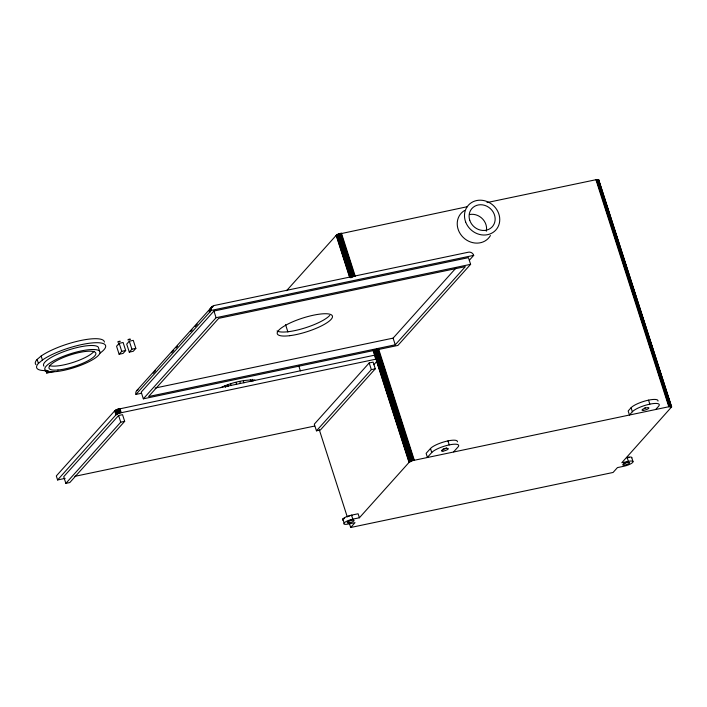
<?xml version="1.0" encoding="UTF-8"?>
<svg xmlns="http://www.w3.org/2000/svg" width="707" height="707" viewBox="0 0 707 707"><rect width="100%" height="100%" fill="white"/><g stroke="black" fill="none" stroke-linecap="round" stroke-linejoin="round"><path stroke-width="1.06" d="M211.685 307.368L210.253 308.773L210.006 311.849L210.253 308.773L213.965 305.565L468.494 252.187A4.339 3.88 41.9 0 1 473.717 255.368L469.324 260.264M141.356 393.295L135.956 394.426L211.313 310.391L211.552 307.315L212.984 305.91M377.22 355.648L376.858 355.047L374.454 355.206L117.265 409.38L114.684 410.855L56.321 475.944L57.603 479.956L65.159 478.365M57.603 479.956L115.975 414.868L119.068 413.188L375.744 359.209L378.492 359.218L373.994 364.724M349.329 523.286L350.681 527.493L613.075 472.462L617.441 467.601L623.998 466.222A7.238 1.785 -17.8 0 0 632.738 462.422A7.238 1.785 -17.8 0 0 628.355 461.362L621.798 462.74L671.65 406.878L598.758 179.861L595.93 179.728L486.999 202.573M598.555 180.356L598.758 179.861M119.174 343.328L116.558 346.244L119.13 354.251L123.062 353.429L125.678 350.513L123.106 342.497L119.174 343.328L121.745 351.335L119.13 354.251M129.328 341.198L126.712 344.115L129.293 352.121L133.225 351.299L135.841 348.383L133.27 340.367L129.328 341.198L131.9 349.205L129.293 352.121M136.813 390.538L212.171 306.511M209.891 309.737L211.199 308.279M153.269 373.243L155.469 370.786M171.598 352.802L173.798 350.354M175.999 347.897L177.466 346.262M190.66 331.548L192.127 329.913M195.061 326.643L197.262 324.186M208.989 311.107L210.456 309.472M209.811 310.788L211.11 309.33M118.599 415.495L63.718 476.695L65.857 483.376L69.799 482.554L124.679 421.345L122.532 414.673L118.599 415.495L120.747 422.176L65.857 483.376M213.938 311.027L141.206 392.138L143.344 398.819L397.873 345.44L470.615 264.33L468.467 257.648L213.938 311.027L216.086 317.699L143.344 398.819M286.547 290.71L336.161 235.387L337.769 234.326L467.583 206.638M369.195 362.947L314.306 424.147L316.453 430.828L320.386 429.997L375.276 368.798L373.128 362.125L369.195 362.947L371.334 369.628L316.453 430.828M155.063 388.055L393.101 338.132L455.927 268.077M395.24 344.813L465.374 266.61L218.719 318.336L148.585 396.539L395.24 344.813L393.101 338.132M350.681 527.493L355.038 522.632L348.471 524.011A7.238 1.785 -17.8 0 1 344.097 522.959L342.807 518.947M344.097 522.959A7.238 1.785 -17.8 0 1 352.828 519.15L359.395 517.771L409.044 462.405L412.146 460.725L668.813 406.746L671.65 406.878M457.402 441.84A14.476 3.579 -17.8 0 0 446.205 441.301A14.476 3.579 -17.8 0 0 430.475 448.503L426.127 453.364L427.408 457.367L431.765 452.507A14.476 3.579 -17.8 0 1 449.237 444.906A14.476 3.579 -17.8 0 1 458.003 447.01L453.647 451.861M657.996 401.09A14.476 3.579 -17.8 0 0 646.799 400.542A14.476 3.579 -17.8 0 0 631.077 407.753L628.169 410.988L629.46 415L632.358 411.757A14.476 3.579 -17.8 0 1 649.839 404.148A14.476 3.579 -17.8 0 1 658.597 406.26L655.698 409.494M46.096 371.078L46.742 373.075L48.642 370.998M118.484 344.689L119.103 344.274M35.924 364.618A36.181 8.935 -17.8 0 1 37.126 359.421L41.139 356.036A36.181 8.935 -17.8 0 1 79.573 340.756A36.181 8.935 -17.8 0 1 104.389 342.117M46.848 370.592A36.181 8.935 -17.8 0 1 38.417 363.425L42.42 360.04A36.181 8.935 -17.8 0 1 90.381 343.116A36.181 8.935 -17.8 0 1 99.811 353.279M220.761 387.639C231.118 382.699 243.676 379.597 254.882 379.986M119.704 341.799C122.019 340.235 115.789 342.091 118.325 342.223M129.867 339.669C132.094 338.3 126.562 339.554 128.188 340.129M212.153 307.165L212.657 307.015M211.313 310.391L473.717 255.368M216.086 317.699L470.615 264.33M121.745 351.335L125.678 350.513M131.9 349.205L135.841 348.383M120.747 422.176L124.679 421.345M371.334 369.628L375.276 368.798M74.88 476.332L314.606 426.056M343.187 520.264A7.238 1.785 -17.8 0 1 344.141 517.913A7.238 1.785 -17.8 0 1 351.547 515.147L358.104 513.768L359.395 517.771M46.742 373.075L54.147 371.546M598.537 179.64L671.579 407.197M598.334 179.569L671.217 406.587M598.06 179.525L670.943 406.543M597.724 179.507L670.607 406.525M597.335 179.525L670.227 406.543M596.902 179.56L669.794 406.578M596.434 179.631L669.317 406.649M595.93 179.728L668.813 406.746M648.549 400.144L649.839 404.148M631.077 407.753L632.358 411.757M631.66 457.385L632.951 461.388M628.355 461.362L627.074 457.358A7.238 1.785 -17.8 0 1 631.793 457.827M447.955 440.894L449.237 444.906M430.475 448.503L431.765 452.507M341.401 233.107L355.241 276.198M378.519 348.71L414.293 460.116M340.88 233.222L354.711 276.313M377.998 348.834L413.763 460.239M340.341 233.363L354.172 276.455M377.794 350.027L413.224 460.381M339.793 233.531L353.633 276.623M376.911 349.143L412.685 460.549M339.263 233.708L353.093 276.799M376.38 349.32L412.146 460.725M338.733 233.911L352.572 276.994M375.85 349.514L411.624 460.92M377.211 355.214L378.572 359.492M338.238 234.114L352.068 277.206M375.355 349.726L411.12 461.132M376.858 355.047L378.139 359.05M377.087 355.833L378.369 359.836M337.769 234.326L351.6 277.418M374.887 349.938L377.865 359.006M377.927 359.395L410.652 461.344M376.248 354.985L377.538 358.988M337.336 234.547L351.176 277.639M374.463 350.159L376.142 355.409M377.83 360.667L410.228 461.565M375.859 354.994L377.149 359.006M336.956 234.768L350.796 277.86M374.074 350.372L375.762 355.63M377.114 359.836L409.848 461.777M375.426 355.038L376.716 359.041M336.629 234.98L350.133 277.02M373.747 350.592L375.099 354.79M377.123 361.1L409.521 461.998M336.364 235.192L349.859 277.232M373.482 350.796L374.834 355.002M374.957 355.108L376.248 359.112M376.858 361.312L409.247 462.201M336.161 235.387L349.656 277.427M372.942 349.947L374.63 355.197M376.318 360.455L409.044 462.405M374.454 355.206L375.744 359.209M351.547 515.147L352.828 519.15M285.557 324.646L287.917 332.007M298.716 365.634L300.404 370.892M319.299 429.75L347.305 516.976M252.311 379.35L252.929 381.259M250.349 379.677L250.958 381.586M243.341 380.923L243.959 382.832M239.77 381.621L240.38 383.53M236.005 382.505L236.624 384.414M230.464 383.609L231.074 385.518M227.468 384.573L228.078 386.482M225.073 385.456L225.683 387.365M119.925 408.575L121.215 412.579M119.403 408.699L120.685 412.702M118.864 408.84L120.146 412.844M118.325 409L119.607 413.012M99.581 351.149L98.291 347.137A28.952 7.15 -17.8 0 0 66.034 350.822A28.952 7.15 -17.8 0 0 43.94 366.173M117.786 409.185L119.068 413.188M117.265 409.38L118.546 413.383M116.761 409.592L118.051 413.595M116.293 409.804L117.583 413.807M115.868 410.016L117.15 414.028M115.488 410.237L116.77 414.249M115.153 410.458L116.443 414.461M114.888 410.661L116.178 414.664M114.684 410.855L115.975 414.868M41.139 356.036L42.42 360.04M37.126 359.421L38.417 363.425M469.501 214.548A13.672 12.205 41.9 0 1 486.31 231.216M490.446 235.537A18.497 16.508 41.9 0 1 463.279 237.472A18.497 16.508 41.9 0 1 464.534 210.518M627.25 462.095A3.615 0.893 -17.8 0 1 626.411 462.431M625.518 462.732A3.615 0.893 -17.8 0 1 623.795 463.12M351.715 519.875A3.615 0.893 -17.8 0 1 349.983 520.52M349.09 520.75A3.615 0.893 -17.8 0 1 348.259 520.909M344.044 518.761A5.789 1.432 -17.8 0 1 344.609 518.231M348.003 516.534A5.789 1.432 -17.8 0 1 349.435 516.057M350.866 515.686A5.789 1.432 -17.8 0 1 352.192 515.438M626.711 457.827A5.789 1.432 -17.8 0 1 629.08 457.553M645.518 407.718A3.615 0.893 -17.8 0 1 644.616 408.001M446.524 447.778A3.615 0.893 -17.8 0 1 445.781 448.132M444.924 448.468A3.615 0.893 -17.8 0 1 443.139 448.972M329.789 315.384A28.952 7.15 -17.8 0 1 303.126 328.499A28.952 7.15 -17.8 0 1 277.056 330.964M135.956 394.426A4.339 3.88 41.9 0 1 138.104 389.734M46.026 370.115A1.449 0.557 78.3 0 1 45.725 371.44A1.449 0.557 78.3 0 1 44.939 370.3M47.882 370.892A1.449 0.557 78.3 0 1 47.298 370.795M94.022 351.22A24.604 6.08 -17.8 0 1 72.989 362.444A24.604 6.08 -17.8 0 1 49.34 365.572M465.63 221.927A18.497 16.508 41.9 0 0 495.793 230.067A18.497 16.508 41.9 0 0 484.931 200.832A18.497 16.508 41.9 0 0 465.63 221.927M469.731 220.204A13.672 12.205 41.9 0 0 491.825 227.23A13.672 12.205 41.9 0 0 484.808 205.384A13.672 12.205 41.9 0 0 469.731 220.204M348.905 522.906A3.615 0.893 -17.8 0 0 354.11 520.546A3.615 0.893 -17.8 0 0 348.949 521.28A3.615 0.893 -17.8 0 0 348.905 522.906M624.431 465.126A3.615 0.893 -17.8 0 0 629.637 462.767A3.615 0.893 -17.8 0 0 624.467 463.492A3.615 0.893 -17.8 0 0 624.431 465.126M643.564 410.36A3.615 0.893 -17.8 0 0 648.929 408.036A3.615 0.893 -17.8 0 0 643.944 408.628A3.615 0.893 -17.8 0 0 643.564 410.36M442.971 451.11A3.615 0.893 -17.8 0 0 448.335 448.786A3.615 0.893 -17.8 0 0 443.351 449.378A3.615 0.893 -17.8 0 0 442.971 451.11M289.631 335.701A28.952 7.15 -17.8 0 0 332.44 317.063A28.952 7.15 -17.8 0 0 292.442 321.915A28.952 7.15 -17.8 0 0 289.631 335.701M56.781 371.52A28.952 7.15 -17.8 0 0 99.97 352.979A28.952 7.15 -17.8 0 0 60.457 357.495A28.952 7.15 -17.8 0 0 56.781 371.52M57.956 370.008A24.604 6.08 -17.8 0 0 95.684 354.569A24.604 6.08 -17.8 0 0 63.577 357.415A24.604 6.08 -17.8 0 0 57.956 370.008"/></g></svg>
